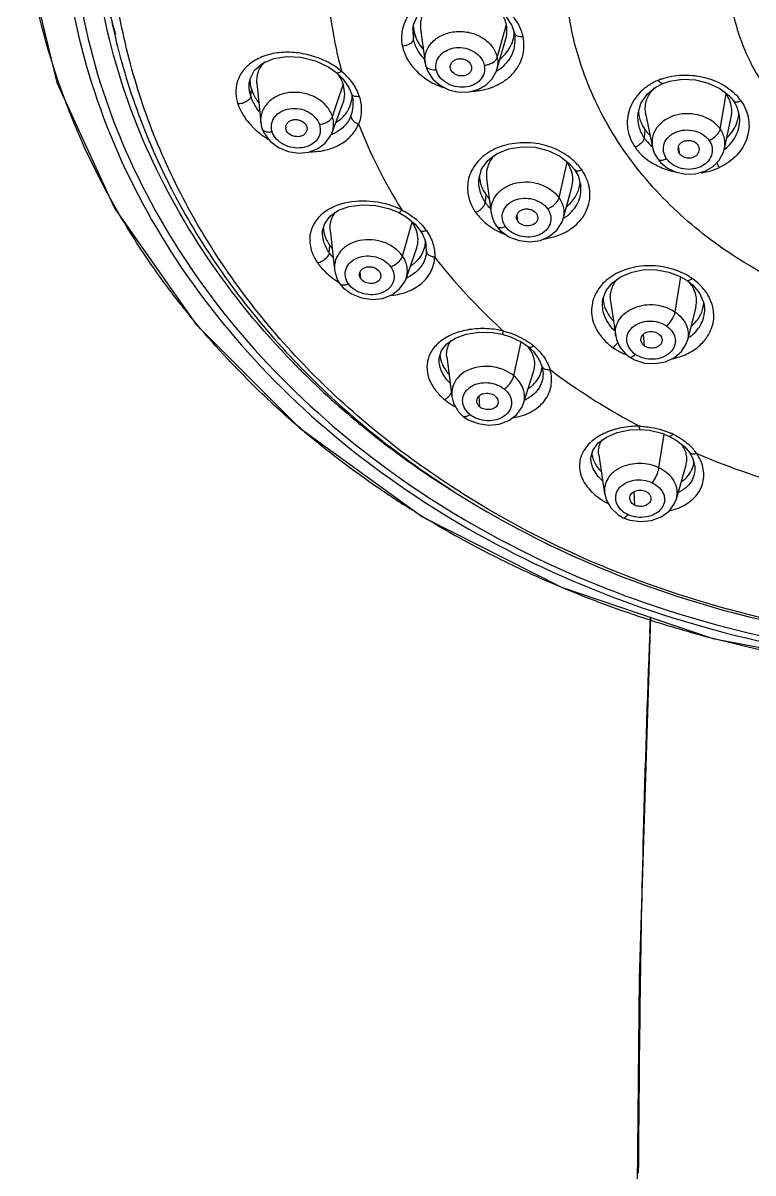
# Model space of a CAD drawing. Extents: x 0 to 1239, y 0 to 509.
# Drawn here: x 73 to 102.96, y 183.48 to 230.72 of the extents above; entities that cross this region are included whole.
import ezdxf

# ---------------------------------------------------------------- set-up
doc = ezdxf.new("R2010")
doc.units = 0
doc.header["$LTSCALE"] = 10
doc.header["$MEASUREMENT"] = 0
doc.layers.get('0').update_dxf_attribs({"linetype": 'CONTINUOUS'})

msp = doc.modelspace()

# ---------------------------------------------------------------- linework, layer by layer
at = {"color": 7, "linetype": 'Continuous'}
for p, q in [((92.801, 231.009), (93.064, 230.611)), ((93.064, 230.611), (93.172, 230.295)), ((88.994, 230.453), (88.994, 230.45)), ((89.32, 230.48), (89.502, 229.076)), ((92.443, 228.801), (92.816, 230.07)), ((93.172, 230.295), (93.172, 230.295)), ((93.194, 230.146), (93.194, 230.147)), ((85.878, 228.664), (86.116, 228.431)), ((89.502, 229.076), (89.517, 228.985)), ((89.517, 228.985), (89.518, 228.984)), ((90.539, 228.855), (90.536, 228.877)), ((91.405, 228.935), (91.4, 228.792)), ((82.284, 228.233), (82.284, 228.24)), ((82.6, 228.241), (82.754, 226.635)), ((99.257, 228.231), (99.257, 228.231)), ((86.483, 227.807), (86.483, 227.807)), ((85.684, 226.215), (86.131, 227.413)), ((86.543, 227.52), (86.543, 227.521)), ((102.164, 227.516), (102.164, 227.516)), ((102.164, 227.516), (102.299, 227.278)), ((102.299, 227.278), (102.405, 226.867)), ((98.23, 226.978), (98.229, 226.966)), ((98.563, 226.941), (98.837, 225.607)), ((101.795, 225.552), (102.065, 226.85)), ((102.409, 226.866), (102.409, 226.867)), ((82.753, 226.638), (82.754, 226.63)), ((82.805, 226.386), (82.805, 226.385)), ((82.805, 226.385), (82.891, 226.185)), ((83.793, 226.334), (83.781, 226.392)), ((85.685, 226.215), (85.686, 226.218)), ((98.836, 225.607), (98.836, 225.606)), ((99.958, 225.333), (99.901, 225.645)), ((101.747, 225.412), (101.79, 225.573)), ((95.021, 225.255), (95.42, 224.948)), ((95.42, 224.948), (95.638, 224.693)), ((99.036, 225.147), (99.162, 224.993)), ((99.036, 225.147), (99.036, 225.147)), ((95.638, 224.693), (95.638, 224.693)), ((95.638, 224.693), (95.784, 224.433)), ((95.784, 224.433), (95.893, 224.01)), ((91.701, 224.309), (91.7, 224.306)), ((92.027, 224.324), (92.219, 222.902)), ((95.163, 222.67), (95.526, 223.98)), ((95.895, 224.01), (95.894, 224.015)), ((92.221, 222.889), (92.219, 222.902)), ((93.307, 222.571), (93.255, 222.703)), ((85.296, 222.173), (85.297, 222.181)), ((85.608, 222.213), (85.78, 220.587)), ((89.289, 222.208), (89.289, 222.208)), ((89.289, 222.208), (89.391, 222.042)), ((92.429, 222.372), (92.586, 222.188)), ((92.429, 222.372), (92.429, 222.372)), ((88.72, 220.226), (89.158, 221.485)), ((89.551, 221.522), (89.551, 221.523)), ((85.784, 220.585), (85.786, 220.574)), ((99.51, 220.488), (99.977, 220.309)), ((99.977, 220.309), (100.255, 220.145)), ((100.255, 220.145), (100.255, 220.145)), ((85.995, 220.02), (86.146, 219.841)), ((85.995, 220.02), (85.995, 220.02)), ((96.777, 219.254), (96.777, 219.254)), ((97.108, 219.297), (97.324, 217.855)), ((100.612, 219.048), (100.269, 217.695)), ((100.973, 219.049), (100.972, 219.051)), ((93.743, 217.411), (93.743, 217.411)), ((93.743, 217.411), (93.945, 217.218)), ((90.084, 216.95), (90.084, 216.95)), ((90.393, 217.01), (90.594, 215.381)), ((93.541, 215.097), (93.962, 216.428)), ((94.294, 216.627), (94.338, 216.409)), ((94.294, 216.627), (94.295, 216.627)), ((94.338, 216.409), (94.339, 216.4)), ((90.602, 215.383), (90.603, 215.373)), ((91.056, 214.569), (91.268, 214.423)), ((99.534, 213.739), (99.534, 213.739)), ((99.534, 213.739), (99.806, 213.587)), ((96.313, 212.914), (96.382, 213.164)), ((100.354, 213.074), (100.48, 212.854)), ((100.354, 213.074), (100.354, 213.074)), ((96.313, 212.914), (96.313, 212.914)), ((96.629, 212.981), (96.866, 211.371)), ((99.818, 211.172), (100.211, 212.569)), ((100.48, 212.854), (100.573, 212.497)), ((99.818, 211.172), (99.818, 211.172)), ((98.747, 206.308), (98.288, 191.471))]:
    msp.add_line(p, q, dxfattribs=at)
at = {"color": 9, "linetype": 'Continuous'}
for p, q in [((92.463, 229.296), (92.838, 230.653)), ((88.994, 230.45), (89.018, 230.043)), ((89.048, 230.365), (89.018, 230.043)), ((90.539, 228.855), (90.537, 228.877)), ((85.905, 227.49), (86.14, 228.182)), ((82.349, 227.708), (82.374, 227.994)), ((101.618, 226.361), (101.856, 227.803)), ((85.697, 226.88), (85.905, 227.49)), ((98.521, 226.344), (98.494, 226)), ((94.999, 223.538), (95.328, 224.998)), ((91.995, 223.673), (91.97, 223.342)), ((88.572, 221.146), (88.969, 222.54)), ((93.307, 222.571), (93.275, 222.845)), ((85.569, 221.283), (85.592, 221.574)), ((89.556, 221.346), (89.551, 221.522)), ((86.864, 220.207), (86.84, 220.491)), ((99.765, 218.845), (99.995, 220.298)), ((98.509, 217.448), (98.465, 217.939)), ((93.144, 216.222), (93.45, 217.614)), ((91.75, 214.945), (91.719, 215.387)), ((99.102, 212.444), (99.309, 213.829)), ((98.116, 210.908), (98.088, 211.474)), ((98.745, 206.324), (98.719, 205.641))]:
    msp.add_line(p, q, dxfattribs=at)
at = {"color": 7, "linetype": 'Continuous'}
for points in [[(72.999, 234.309), (73.078, 233.7), (74.393, 228.269), (76.758, 223.105), (80.102, 218.336), (84.349, 214.082), (89.399, 210.437), (95.096, 207.539), (101.315, 205.442), (107.441, 204.273)], [(88.995, 230.449), (89.028, 230.642), (89.195, 231.028), (89.488, 231.356), (89.894, 231.61), (90.379, 231.772), (90.908, 231.825), (91.448, 231.767), (91.964, 231.606), (92.426, 231.349), (92.801, 231.009)], [(93.172, 230.295), (93.179, 230.26), (93.194, 230.146)], [(82.284, 228.233), (82.317, 228.417), (82.503, 228.773), (82.845, 229.068), (83.299, 229.262), (83.818, 229.341), (84.402, 229.308), (85, 229.158), (85.55, 228.899), (85.878, 228.664)], [(89.518, 228.984), (89.608, 228.721), (89.824, 228.404), (90.131, 228.145), (90.503, 227.964), (90.907, 227.873), (91.313, 227.883), (91.685, 227.988), (92.007, 228.173), (92.26, 228.43), (92.426, 228.743), (92.445, 228.803)], [(86.116, 228.431), (86.371, 228.067), (86.483, 227.807)], [(98.236, 226.977), (98.359, 227.413), (98.614, 227.789), (98.977, 228.087), (99.257, 228.231)], [(99.257, 228.231), (99.552, 228.33), (100.061, 228.405), (100.599, 228.379), (101.123, 228.251), (101.594, 228.033), (101.973, 227.741), (102.164, 227.516)], [(86.483, 227.807), (86.497, 227.762), (86.534, 227.59), (86.542, 227.52)], [(82.754, 226.63), (82.77, 226.521), (82.805, 226.386)], [(82.891, 226.185), (83.139, 225.859), (83.481, 225.605), (83.885, 225.44), (84.313, 225.375), (84.728, 225.418), (85.096, 225.559), (85.401, 225.783), (85.624, 226.079), (85.686, 226.218)], [(91.701, 224.309), (91.817, 224.713), (92.08, 225.07), (92.464, 225.358), (92.94, 225.549), (93.471, 225.633), (94.016, 225.61), (94.543, 225.482), (95.021, 225.255)], [(98.836, 225.606), (98.909, 225.374), (99.036, 225.147)], [(99.162, 224.993), (99.453, 224.756), (99.806, 224.588), (100.199, 224.508), (100.602, 224.52), (100.987, 224.624), (101.32, 224.818), (101.578, 225.087), (101.747, 225.412)], [(85.297, 222.181), (85.38, 222.477), (85.609, 222.788), (85.951, 223.025), (86.392, 223.18), (86.918, 223.248), (87.485, 223.218), (88.048, 223.085), (88.423, 222.929)], [(88.423, 222.929), (88.722, 222.754), (89.09, 222.448), (89.289, 222.208)], [(92.225, 222.89), (92.243, 222.788), (92.351, 222.498), (92.429, 222.372)], [(92.586, 222.188), (92.936, 221.934), (93.357, 221.778), (93.804, 221.729), (94.235, 221.789), (94.61, 221.955), (94.905, 222.203), (95.109, 222.517), (95.164, 222.673)], [(89.391, 222.042), (89.512, 221.739), (89.551, 221.522)], [(85.786, 220.574), (85.805, 220.451), (85.913, 220.154), (85.995, 220.02)], [(86.146, 219.841), (86.486, 219.588), (86.894, 219.427), (87.33, 219.365), (87.755, 219.407), (88.133, 219.552), (88.436, 219.779), (88.654, 220.073), (88.721, 220.227)], [(96.777, 219.254), (96.796, 219.38), (96.933, 219.732), (97.187, 220.049), (97.551, 220.307), (97.996, 220.489), (98.49, 220.585), (99.005, 220.583), (99.51, 220.488)], [(100.255, 220.145), (100.493, 219.951), (100.768, 219.616), (100.934, 219.25), (100.972, 219.051)], [(90.084, 216.95), (90.179, 217.268), (90.396, 217.542), (90.741, 217.771), (91.193, 217.936), (91.715, 218.019), (92.275, 218.006), (92.668, 217.936)], [(92.668, 217.936), (93.014, 217.827), (93.47, 217.605), (93.743, 217.411)], [(97.333, 217.856), (97.364, 217.711), (97.501, 217.399), (97.723, 217.129), (97.876, 217.006)], [(97.876, 217.006), (98.1, 216.878), (98.514, 216.75), (98.95, 216.726), (99.368, 216.802), (99.737, 216.972), (100.027, 217.225), (100.218, 217.538), (100.27, 217.695)], [(93.945, 217.218), (94.184, 216.886), (94.295, 216.627)], [(90.603, 215.373), (90.671, 215.099), (90.875, 214.75), (91.056, 214.569)], [(91.268, 214.423), (91.674, 214.261), (92.113, 214.202), (92.544, 214.245), (92.933, 214.386), (93.248, 214.619), (93.467, 214.918), (93.541, 215.097)], [(96.382, 213.164), (96.596, 213.452), (96.942, 213.705), (97.387, 213.895), (97.909, 214.004), (98.327, 214.022)], [(98.327, 214.022), (98.707, 213.988), (99.218, 213.866), (99.534, 213.739)], [(99.806, 213.587), (100.157, 213.305), (100.354, 213.074)], [(96.874, 211.38), (96.938, 211.134), (97.126, 210.801), (97.416, 210.525), (97.636, 210.397)], [(97.636, 210.397), (97.905, 210.297), (98.354, 210.235), (98.794, 210.284), (99.191, 210.43), (99.518, 210.665), (99.744, 210.978), (99.818, 211.172)], [(98.288, 191.471), (98.092, 171.734), (97.659, 151.201)]]:
    msp.add_lwpolyline(points, dxfattribs=at)
for centre, radius, start, end in [((102.181, 237.493), 26.402, 190.9336, 195.9084), ((90.364, 230.644), 1.346, 179.7537, 188.2077), ((91.673, 230.404), 1.191, 2.4424, 12.0396), ((90.341, 230.641), 1.323, 188.2288, 192.0418), ((91.678, 230.405), 1.186, 343.6102, 2.4245), ((91.765, 230.391), 1.4, 336.9658, 350.4547), ((91.753, 230.393), 1.412, 350.471, 357.5747), ((84.501, 227.586), 1.75, 33.4831, 37.9253), ((83.589, 228.416), 1.285, 181.5215, 187.7218), ((85.16, 227.781), 1.351, 349.1422, 357.9572), ((99.947, 227.023), 1.458, 134.8106, 136.0607), ((100.673, 226.975), 1.444, 34.9753, 40.0772), ((100.753, 227.032), 1.346, 34.3478, 34.9407), ((99.637, 227.169), 1.383, 183.1398, 188.1453), ((99.647, 227.171), 1.393, 188.1632, 197.5555), ((100.943, 227.104), 1.439, 342.0053, 350.7785), ((100.98, 227.098), 1.402, 350.8038, 356.3652), ((84.059, 226.418), 0.279, 170.3718, 185.384), ((94.142, 224.168), 1.448, 34.9512, 37.6625), ((94.203, 224.21), 1.374, 26.3231, 34.9891), ((93.067, 224.506), 1.343, 182.8253, 188.1027), ((94.274, 224.244), 1.295, 17.2278, 26.3742), ((94.582, 224.259), 1.284, 349.0835, 356.3118), ((87.648, 221.617), 1.611, 34.9453, 36.5035), ((86.492, 222.368), 1.173, 183.0997, 189.0005), ((87.937, 221.777), 1.279, 18.5144, 18.9616), ((87.169, 222.677), 1.925, 214.9795, 219.118), ((88.321, 221.792), 1.2, 347.3274, 357.7295), ((88.368, 221.783), 1.152, 342.3645, 347.2741), ((99.231, 219.159), 1.446, 31.641, 38.573), ((98.043, 219.473), 1.24, 183.0978, 184.2444), ((98.065, 219.475), 1.263, 184.2606, 189.4618), ((99.695, 219.301), 1.248, 350.0607, 357.9418), ((99.688, 219.302), 1.255, 349.2909, 350.0628), ((92.499, 216.47), 1.558, 37.0882, 37.7076), ((92.511, 216.479), 1.543, 36.5051, 37.0882), ((91.22, 217.166), 1.112, 184.2399, 190.5551), ((107.972, 239.968), 33.298, 224.1676, 225.3286), ((93.221, 216.684), 1.087, 342.1003, 345.7509), ((93.21, 216.686), 1.098, 345.7794, 356.7846), ((108.849, 240.889), 34.57, 225.3681, 231.0587), ((110.1, 242.457), 36.576, 231.0788, 236.3578), ((97.379, 213.156), 1.04, 184.8504, 192.6908), ((99.501, 212.794), 1.043, 343.9028, 354.3808), ((99.496, 212.796), 1.047, 339.1458, 341.7615), ((99.499, 212.795), 1.044, 341.7615, 343.8902), ((110.599, 243.196), 37.467, 236.3477, 237.2846), ((110.702, 243.355), 37.656, 237.284, 237.4908), ((110.751, 243.432), 37.748, 237.4908, 237.7228)]:
    msp.add_arc(centre, radius, start, end, dxfattribs=at)
at = {"color": 9, "linetype": 'Continuous'}
for centre, radius, start, end in [((104.889, 233.675), 19.457, 183.3868, 194.7076), ((91.051, 230.696), 2.163, 223.2976, 223.6196), ((84.3, 226.637), 2.745, 49.8517, 52.2764), ((91.47, 230.382), 1.9, 300.3234, 301.4505), ((91.481, 230.365), 1.88, 301.4519, 301.8104), ((100.066, 225.999), 2.567, 109.73, 112.6088), ((100.798, 226.336), 2.047, 35.04, 40.8147), ((106.451, 234.222), 21.114, 201.2468, 211.9837), ((85.002, 227.741), 1.739, 292.4033, 294.2143), ((100.686, 226.949), 1.801, 307.3917, 308.5825), ((100.784, 225.772), 1.026, 348.8127, 356.4852), ((93.883, 223.167), 2.554, 49.2567, 52.0007), ((94.191, 223.462), 2.127, 34.9904, 40.4652), ((100.447, 227.327), 2.787, 277.8724, 294.0843), ((103.665, 238.464), 30.939, 208.4068, 208.6711), ((87.165, 220.289), 3.075, 63.411, 64.7194), ((93.217, 223.036), 1.007, 185.8895, 187.696), ((94.204, 224.252), 1.838, 301.3709, 302.1484), ((94.218, 224.23), 1.813, 302.1401, 306.4217), ((87.653, 220.846), 2.331, 35.1313, 39.7498), ((93.836, 224.765), 2.928, 239.335, 242.632), ((93.888, 224.868), 3.043, 242.646, 248.1481), ((87.576, 222.751), 3.131, 229.4336, 230.9667), ((87.708, 222.916), 3.342, 230.9978, 238.3328), ((88.078, 221.791), 1.675, 292.4902, 293.505), ((88.102, 221.738), 1.617, 293.4869, 299.9018), ((98.801, 217.77), 2.965, 65.0916, 67.6921), ((98.874, 217.921), 2.797, 58.3305, 65.1597), ((98.97, 218.078), 2.613, 55.2898, 58.3153), ((105.985, 240.007), 33.729, 218.2247, 219.2123), ((91.924, 214.853), 3.307, 76.1881, 76.6327), ((92.195, 215.323), 2.765, 50.6003, 53.5213), ((98.911, 219.91), 3.045, 247.8785, 248.1691), ((89.788, 216.061), 0.968, 319.993, 324.9861), ((89.816, 216.04), 0.933, 325.0124, 326.9122), ((108.363, 242.257), 37.005, 227.3012, 229.0915), ((92.963, 216.644), 1.544, 294.219, 297.851), ((109.568, 243.705), 38.889, 229.1464, 235.6968), ((98.206, 210.634), 3.52, 87.8351, 88.4629), ((98.294, 210.919), 3.221, 64.6692, 66.3528), ((98.844, 211.748), 2.215, 35.3982, 41.1474), ((112.939, 241.957), 31.428, 246.9808, 255.2238), ((110.462, 245.001), 40.464, 235.6862, 238.2289), ((98.148, 213.298), 2.577, 231.2927, 236.196), ((111.397, 246.565), 42.285, 238.2675, 243.9353), ((112.059, 247.912), 43.787, 243.9312, 246.8967), ((112.623, 249.277), 45.263, 246.9183, 251.7924), ((112.993, 250.403), 46.448, 251.7929, 255.1448), ((869.973, 176.619), 771.799, 177.845028, 178.456591), ((113.369, 251.93), 48.021, 255.1781, 262.9147)]:
    msp.add_arc(centre, radius, start, end, dxfattribs=at)
for points, start_tangent, end_tangent in [([(113.487, 268.538), (106.287, 267.983), (99.335, 266.337), (92.872, 263.657), (89.894, 261.957), (87.119, 260.035), (82.277, 255.597), (78.511, 250.495), (75.952, 244.906), (74.688, 239.022), (74.763, 233.047), (76.174, 227.186), (78.872, 221.641), (82.765, 216.605), (87.717, 212.251), (93.559, 208.728), (100.088, 206.159), (107.079, 204.632)], (-1, 0), (0.990632, -0.136562)), ([(113.487, 268.129), (106.359, 267.58), (99.476, 265.951), (93.076, 263.298), (90.128, 261.615), (87.381, 259.713), (82.585, 255.32), (78.855, 250.27), (76.319, 244.737), (75.066, 238.912), (75.137, 232.996), (76.53, 227.193), (79.198, 221.703), (83.048, 216.715), (87.948, 212.401), (93.729, 208.91), (100.191, 206.363), (107.111, 204.847)], (-1, 0), (0.990541, -0.137215)), ([(113.487, 217.897), (109.931, 218.187), (106.512, 219.044), (103.36, 220.436), (101.924, 221.316), (100.598, 222.309), (98.331, 224.592), (96.647, 227.196), (95.609, 230.022), (95.259, 232.96), (95.609, 235.899), (96.647, 238.725), (98.331, 241.329), (100.598, 243.611), (101.924, 244.604), (103.36, 245.485), (106.512, 246.877), (109.931, 247.734), (113.487, 248.023)], (-1, 0), (1, 0)), ([(90.539, 211.708), (87.43, 213.99), (84.651, 216.547), (82.237, 219.345), (80.219, 222.35), (78.622, 225.523), (77.467, 228.824), (76.768, 232.212), (76.534, 235.643)], (-0.83663, 0.547769), (0, 1)), ([(76.452, 223.746), (74.251, 228.91), (73.097, 234.302)], (-0.475728, 0.879592), (-0.112484, 0.993653)), ([(93.526, 230.148), (93.392, 230.544), (93.169, 230.917), (92.863, 231.251), (92.489, 231.535), (91.591, 231.909), (90.614, 231.99), (90.142, 231.913), (89.705, 231.762), (89.318, 231.543), (88.996, 231.263), (88.753, 230.932), (88.597, 230.563), (88.534, 230.169), (88.569, 229.766)], (-0.214794, 0.976659), (0.204982, -0.978766)), ([(89.018, 230.043), (88.875, 229.859), (88.802, 229.822), (88.723, 229.793), (88.568, 229.766)], (-0.090074, -0.995935), (-0.998052, -0.062381)), ([(89.018, 230.043), (89.084, 229.823), (89.477, 229.213)], (0.20868, -0.977984), (0.685786, -0.727803)), ([(89.501, 229.08), (89.499, 229.315), (89.553, 229.543), (89.659, 229.757), (89.814, 229.948), (90.244, 230.235), (90.782, 230.366), (91.351, 230.318), (91.868, 230.1), (92.257, 229.741), (92.463, 229.296)], (-0.128146, 0.991755), (0.208589, -0.978003)), ([(91.403, 227.902), (92.342, 228.113), (92.745, 228.331), (93.081, 228.614), (93.334, 228.953), (93.497, 229.332), (93.561, 229.736), (93.526, 230.148)], (0.9989, 0.046882), (-0.195652, 0.980673)), ([(92.471, 228.767), (92.804, 229.036), (93.042, 229.368), (93.174, 229.745), (93.194, 230.146)], (0.849795, 0.527113), (-0.092886, 0.995677)), ([(93.202, 230.235), (93.191, 230.249), (93.172, 230.295)], (-0.654604, 0.755972), (-0.209602, 0.977787)), ([(93.526, 230.148), (93.337, 230.161), (93.202, 230.235)], (-0.995823, -0.091304), (-0.654604, 0.755972)), ([(88.569, 229.766), (88.78, 229.222), (89.16, 228.732), (89.676, 228.334), (90.292, 228.055)], (0.208227, -0.978081), (0.950743, -0.309979)), ([(89.961, 228.802), (89.972, 229.12), (90.132, 229.402), (90.414, 229.607), (90.775, 229.704), (91.164, 229.678), (91.52, 229.532), (91.79, 229.288), (91.931, 228.984)], (-0.20868, 0.977984), (0.208654, -0.97799)), ([(85.979, 228.808), (85.356, 229.182), (84.656, 229.42), (83.938, 229.513), (83.256, 229.458), (82.659, 229.257), (82.185, 228.928), (81.865, 228.489), (81.737, 227.959)], (-0.790854, 0.612004), (-0.041105, -0.999155)), ([(91.931, 228.984), (92.107, 229.018), (92.278, 229.092), (92.403, 229.192), (92.463, 229.296)], (0.995764, 0.091944), (0.266605, 0.963806)), ([(92.463, 229.296), (92.484, 229.047), (92.444, 228.803)], (0.20873, -0.977973), (-0.27981, -0.960055)), ([(86.07, 228.735), (86.01, 228.693), (85.955, 228.664), (85.878, 228.664)], (-0.783634, -0.621222), (-0.764549, 0.644566)), ([(86.07, 228.735), (86.519, 228.247), (86.799, 227.694)], (0.762556, -0.646922), (0.31163, -0.950204)), ([(89.518, 228.984), (89.523, 228.965), (89.557, 228.908)], (0.21157, -0.977363), (0.661075, -0.75032)), ([(89.557, 228.908), (89.725, 228.817), (89.961, 228.802)], (0.661075, -0.75032), (0.995764, 0.091945)), ([(91.931, 228.984), (91.923, 228.665), (91.765, 228.382), (91.484, 228.177), (91.121, 228.082), (90.733, 228.11), (90.377, 228.256), (90.104, 228.498), (89.961, 228.802)], (0.208654, -0.97799), (-0.208679, 0.977984)), ([(82.349, 227.708), (82.312, 227.843), (82.284, 228.233)], (-0.307928, 0.95141), (0.087121, 0.996198)), ([(99.079, 228.368), (98.674, 228.151), (98.333, 227.871), (97.893, 227.17), (97.806, 226.778), (97.815, 226.377), (97.921, 225.982), (98.123, 225.61)], (-0.919789, -0.392413), (0.573328, -0.819326)), ([(99.257, 228.231), (99.178, 228.255), (99.13, 228.302), (99.079, 228.368)], (-0.923528, -0.383532), (-0.553192, 0.833054)), ([(99.2, 228.415), (100.043, 228.578), (100.482, 228.566), (100.916, 228.496), (101.716, 228.185), (102.347, 227.674)], (0.941231, 0.337762), (0.653391, -0.757021)), ([(81.738, 227.957), (81.737, 227.819), (81.818, 227.393)], (-0.050587, -0.99872), (0.313809, -0.949486)), ([(82.349, 227.708), (82.302, 227.601), (82.246, 227.544), (82.17, 227.49), (81.987, 227.415), (81.818, 227.393)], (-0.087904, -0.996129), (-0.999901, 0.014048)), ([(82.698, 227.081), (82.586, 227.233), (82.349, 227.708)], (-0.624737, 0.780836), (-0.308976, 0.95107)), ([(85.697, 226.88), (85.459, 227.298), (85.057, 227.628), (84.547, 227.824), (83.998, 227.863), (83.484, 227.736), (83.077, 227.461), (82.82, 227.08), (82.761, 226.863), (82.753, 226.638)], (-0.308447, 0.951242), (0.086398, -0.996261)), ([(86.799, 227.694), (86.687, 227.691), (86.591, 227.71), (86.521, 227.75), (86.483, 227.807)], (-0.99258, -0.121594), (-0.309364, 0.950944)), ([(86.799, 227.694), (86.883, 227.12), (86.772, 226.57)], (0.305672, -0.952137), (-0.361573, -0.932344)), ([(81.818, 227.393), (81.87, 227.25), (82.103, 226.829)], (0.302478, -0.953156), (0.573063, -0.819511)), ([(83.223, 226.247), (83.2, 226.566), (83.33, 226.857), (83.588, 227.078), (83.938, 227.196), (84.328, 227.192), (84.699, 227.067), (84.994, 226.839), (85.168, 226.542)], (-0.308442, 0.951243), (0.30847, -0.951234)), ([(86.454, 226.891), (86.535, 227.197), (86.543, 227.52)], (0.370899, 0.928673), (-0.092975, 0.995668)), ([(102.474, 227.512), (102.673, 227.147), (102.778, 226.76), (102.791, 226.367), (102.711, 225.982), (102.296, 225.289), (101.585, 224.783)], (0.572181, -0.820127), (-0.909081, -0.416619)), ([(102.474, 227.512), (102.373, 227.477), (102.304, 227.466), (102.244, 227.469), (102.197, 227.486), (102.164, 227.516)], (-0.914083, -0.405527), (-0.571301, 0.820741)), ([(82.104, 226.827), (82.226, 226.665), (82.675, 226.218)], (0.569832, -0.821761), (0.776232, -0.630448)), ([(85.168, 226.542), (85.339, 226.586), (85.506, 226.667), (85.632, 226.773), (85.697, 226.88)], (0.988702, 0.149896), (0.321943, 0.946759)), ([(85.686, 226.218), (85.748, 226.545), (85.697, 226.88)], (0.350011, 0.936746), (-0.30849, 0.951228)), ([(86.454, 226.891), (86.234, 226.533), (85.902, 226.254)], (-0.369877, -0.929081), (-0.851677, -0.524067)), ([(86.454, 226.891), (86.546, 226.707), (86.651, 226.626), (86.771, 226.57)], (0.034077, -0.999419), (0.945114, -0.32674)), ([(98.229, 226.966), (98.272, 226.47), (98.494, 226)], (-0.09301, -0.995665), (0.572807, -0.81969)), ([(101.618, 226.361), (101.281, 226.689), (100.828, 226.905), (100.317, 226.989), (99.806, 226.933), (99.355, 226.734), (99.02, 226.42), (98.839, 226.029), (98.836, 225.607)], (-0.57275, 0.81973), (0.201938, -0.979398)), ([(101.809, 225.541), (102.089, 225.821), (102.286, 226.146), (102.395, 226.499), (102.409, 226.866)], (0.781695, 0.62366), (-0.093061, 0.99566)), ([(82.805, 226.385), (82.855, 226.312), (82.951, 226.261), (83.082, 226.239), (83.223, 226.247)], (0.311708, -0.950178), (0.988708, 0.149857)), ([(85.168, 226.542), (85.193, 226.223), (85.067, 225.931), (84.809, 225.71), (84.458, 225.594), (84.068, 225.599), (83.697, 225.725), (83.4, 225.952), (83.223, 226.247)], (0.30847, -0.951234), (-0.308442, 0.951243)), ([(84.799, 225.43), (85.446, 225.506), (86.018, 225.734), (86.474, 226.096), (86.771, 226.57)], (0.999991, -0.004175), (0.368171, 0.929758)), ([(99.417, 225.138), (99.291, 225.442), (99.317, 225.756), (99.491, 226.034), (99.786, 226.231), (100.156, 226.32), (100.546, 226.287), (100.899, 226.139), (101.159, 225.894)], (-0.572747, 0.819732), (0.572727, -0.819746)), ([(101.159, 225.894), (101.465, 226.104), (101.572, 226.241), (101.618, 226.361)], (0.917482, 0.397778), (0.162985, 0.986629)), ([(101.808, 225.709), (101.771, 226.045), (101.618, 226.361)], (0.060864, 0.998146), (-0.572698, 0.819767)), ([(82.675, 226.218), (82.771, 226.143), (83.074, 225.938)], (0.776232, -0.630448), (0.856221, -0.51661)), ([(85.902, 226.254), (85.857, 226.227), (85.715, 226.155)], (-0.851677, -0.524067), (-0.911993, -0.410205)), ([(95.456, 225.18), (94.705, 225.598), (93.838, 225.79), (92.964, 225.737), (92.557, 225.621), (92.189, 225.447), (91.608, 224.955), (91.412, 224.652), (91.29, 224.323), (91.278, 223.623), (91.574, 222.942)], (-0.787932, 0.615763), (0.571396, -0.820675)), ([(98.494, 226), (98.46, 225.898), (98.378, 225.787), (98.123, 225.61)], (-0.077379, -0.997002), (-0.918517, -0.395382)), ([(98.494, 226), (98.566, 225.905), (98.824, 225.645)], (0.5727, -0.819765), (0.76931, -0.638876)), ([(101.159, 225.894), (101.283, 225.59), (101.253, 225.276), (101.08, 224.998), (100.786, 224.799), (100.417, 224.709), (100.027, 224.742), (99.675, 224.892), (99.417, 225.138)], (0.572728, -0.819746), (-0.572747, 0.819732)), ([(98.123, 225.61), (98.279, 225.415), (98.894, 224.928)], (0.571745, -0.820432), (0.870723, -0.491774)), ([(95.809, 224.843), (95.749, 224.91), (95.55, 225.102)], (-0.648197, 0.761472), (-0.757545, 0.652783)), ([(98.894, 224.928), (99.094, 224.825), (99.748, 224.608)], (0.870723, -0.491774), (0.978094, -0.208165)), ([(99.036, 225.147), (99.094, 225.101), (99.16, 225.085), (99.24, 225.087), (99.417, 225.138)], (0.572124, -0.820167), (0.917476, 0.397791)), ([(101.585, 224.783), (101.555, 224.826), (101.473, 224.979)], (-0.591996, 0.805941), (-0.402583, 0.915384)), ([(95.638, 224.693), (95.684, 224.656), (95.735, 224.644), (95.797, 224.645), (95.934, 224.682)], (0.571845, -0.820361), (0.923406, 0.383824)), ([(96.178, 224.2), (96.13, 224.324), (95.933, 224.682)], (-0.320831, 0.947136), (-0.565181, 0.824967)), ([(91.7, 224.306), (91.745, 223.815), (91.97, 223.342)], (-0.09273, -0.995691), (0.572727, -0.819746)), ([(92.216, 222.933), (92.258, 223.335), (92.463, 223.697), (92.807, 223.979), (93.253, 224.148), (93.751, 224.186), (94.244, 224.087), (94.999, 223.538)], (-0.102608, 0.994722), (0.572621, -0.819821)), ([(94.374, 221.844), (95.266, 222.129), (95.631, 222.375), (95.924, 222.678), (96.132, 223.026), (96.246, 223.406), (96.261, 223.803), (96.178, 224.2)], (0.990504, 0.137484), (-0.320831, 0.947136)), ([(95.294, 222.772), (95.572, 223.028), (95.772, 223.328), (95.88, 223.659), (95.893, 224.01)], (0.804565, 0.593865), (-0.090897, 0.99586)), ([(79.488, 219.138), (78.669, 220.222), (76.52, 223.62)], (-0.618738, 0.785598), (-0.479781, 0.877388)), ([(92.798, 222.359), (92.676, 222.661), (92.705, 222.97), (92.877, 223.242), (93.169, 223.434), (93.536, 223.518), (93.924, 223.481), (94.274, 223.327), (94.531, 223.081)], (-0.572728, 0.819746), (0.572708, -0.819759)), ([(94.531, 223.081), (94.836, 223.284), (94.946, 223.418), (94.999, 223.538)], (0.923163, 0.384408), (0.220556, 0.975374)), ([(94.999, 223.538), (95.18, 223.114), (95.164, 222.673)], (0.572812, -0.819687), (-0.264086, -0.964499)), ([(86.05, 223.277), (85.422, 222.982), (84.987, 222.544), (84.852, 222.283), (84.777, 222), (84.77, 221.699), (84.831, 221.387)], (-0.957809, -0.287405), (0.293209, -0.956048)), ([(88.478, 223.069), (87.242, 223.391), (86.05, 223.277)], (-0.904205, 0.427098), (-0.957809, -0.287405)), ([(88.423, 222.929), (88.443, 222.931), (88.471, 222.952), (88.541, 223.038)], (0.894109, -0.44785), (0.572064, 0.820209)), ([(88.542, 223.038), (88.801, 222.892), (89.445, 222.337)], (0.893118, -0.449822), (0.639161, -0.769073)), ([(91.574, 222.942), (91.844, 223.119), (91.936, 223.24), (91.97, 223.342)], (0.93401, 0.357246), (0.077379, 0.997002)), ([(91.97, 223.342), (92.018, 223.277), (92.182, 223.091)], (0.572727, -0.819746), (0.70805, -0.706162)), ([(94.531, 223.081), (94.656, 222.779), (94.631, 222.469), (94.458, 222.198), (94.165, 222.007), (93.797, 221.925), (93.408, 221.963), (93.057, 222.114), (92.798, 222.359)], (0.572708, -0.819759), (-0.572727, 0.819746)), ([(91.574, 222.942), (91.729, 222.746), (92.343, 222.247)], (0.571596, -0.820535), (0.860089, -0.510143)), ([(85.569, 221.283), (85.345, 221.736), (85.297, 222.173)], (-0.572025, 0.820236), (0.09081, 0.995868)), ([(89.559, 222.187), (89.471, 222.163), (89.411, 222.158), (89.359, 222.164), (89.289, 222.208)], (-0.938844, -0.344342), (-0.571837, 0.820367)), ([(89.559, 222.187), (89.823, 221.651), (89.897, 221.098)], (0.570851, -0.821054), (-0.035937, -0.999354)), ([(92.429, 222.372), (92.486, 222.327), (92.55, 222.311), (92.627, 222.312), (92.798, 222.359)], (0.572847, -0.819663), (0.923162, 0.38441)), ([(88.572, 221.146), (88.248, 221.473), (87.815, 221.703), (87.321, 221.808), (86.822, 221.779), (86.375, 221.618), (86.034, 221.341), (85.831, 220.984), (85.784, 220.585)], (-0.572723, 0.819749), (0.091511, -0.995804)), ([(84.832, 221.385), (84.878, 221.253), (85.093, 220.859)], (0.285025, -0.95852), (0.576691, -0.816962)), ([(85.569, 221.283), (85.527, 221.167), (85.409, 221.028), (85.245, 220.915), (85.093, 220.859)], (-0.07747, -0.996995), (-0.977767, -0.209697)), ([(85.713, 221.1), (85.674, 221.145), (85.569, 221.283)], (-0.660492, 0.750833), (-0.573457, 0.819236)), ([(86.353, 220.003), (86.229, 220.306), (86.259, 220.614), (86.432, 220.882), (86.725, 221.07), (87.095, 221.149), (87.485, 221.106), (87.837, 220.948), (88.097, 220.699)], (-0.572727, 0.819746), (0.572749, -0.819731)), ([(88.097, 220.699), (88.4, 220.894), (88.513, 221.026), (88.572, 221.146)], (0.928721, 0.370779), (0.273987, 0.961733)), ([(88.121, 219.534), (88.807, 219.696), (89.365, 220.033), (89.744, 220.515), (89.897, 221.097)], (0.995659, 0.09308), (0.043377, 0.999059)), ([(88.721, 220.227), (88.77, 220.457), (88.76, 220.692), (88.572, 221.146)], (0.327565, 0.944828), (-0.572772, 0.819715)), ([(89.556, 221.346), (89.502, 221.042), (89.369, 220.765), (89.168, 220.527), (88.908, 220.337)], (-0.04161, -0.999134), (-0.866372, -0.499399)), ([(89.897, 221.097), (89.771, 221.126), (89.659, 221.184), (89.584, 221.263), (89.556, 221.346)], (-0.993191, 0.116499), (-0.07711, 0.997023)), ([(89.897, 221.098), (90.544, 220.304), (92.713, 218.064)], (0.614499, -0.788918), (0.73942, -0.673245)), ([(85.093, 220.859), (85.188, 220.732), (85.539, 220.374)], (0.568314, -0.822811), (0.761816, -0.647794)), ([(88.097, 220.699), (88.223, 220.396), (88.229, 220.239), (88.197, 220.087), (88.128, 219.945), (88.024, 219.819), (87.729, 219.633), (87.359, 219.556), (86.968, 219.599), (86.614, 219.755), (86.353, 220.003)], (0.572749, -0.819731), (-0.572727, 0.819746)), ([(99.926, 220.513), (99.053, 220.731), (98.155, 220.698), (97.348, 220.421), (97.011, 220.203), (96.734, 219.939), (96.526, 219.639), (96.392, 219.312), (96.335, 218.968), (96.36, 218.619), (96.467, 218.274), (96.65, 217.946), (97.222, 217.379)], (-0.925129, 0.379654), (0.820867, -0.571119)), ([(99.65, 216.925), (100.242, 217.124), (100.737, 217.44), (101.099, 217.851), (101.308, 218.33), (101.346, 218.842), (101.208, 219.352), (100.904, 219.825), (100.458, 220.226)], (0.976682, 0.214693), (-0.817101, 0.576495)), ([(100.255, 220.145), (100.342, 220.147), (100.4, 220.179), (100.458, 220.226)], (0.821726, -0.569882), (0.742544, 0.669797)), ([(85.995, 220.02), (86.05, 219.976), (86.112, 219.96), (86.187, 219.96), (86.353, 220.003)], (0.572599, -0.819835), (0.928736, 0.370741)), ([(96.777, 219.254), (96.788, 218.943), (96.879, 218.636), (97.045, 218.342), (97.278, 218.073)], (-0.094223, -0.995551), (0.724914, -0.68884)), ([(97.323, 217.861), (97.337, 218.213), (97.478, 218.543), (97.736, 218.822), (98.091, 219.024), (98.508, 219.134), (98.952, 219.139), (99.384, 219.039), (99.765, 218.845)], (-0.148183, 0.98896), (0.821688, -0.569938)), ([(99.418, 218.268), (99.533, 218.391), (99.644, 218.549), (99.726, 218.711), (99.765, 218.845)], (0.742174, 0.670207), (0.156763, 0.987636)), ([(99.765, 218.845), (100.031, 218.604), (100.212, 218.319), (100.295, 218.009), (100.27, 217.696)], (0.821846, -0.569709), (-0.245449, -0.96941)), ([(100.492, 217.926), (100.874, 218.444), (100.973, 219.049)], (0.755732, 0.654881), (-0.09271, 0.995693)), ([(83.268, 215.06), (82.358, 215.929), (79.852, 218.684)], (-0.7349, 0.678175), (-0.632187, 0.774815)), ([(98.131, 217.107), (97.889, 217.356), (97.784, 217.654), (97.787, 217.808), (97.827, 217.957), (98.013, 218.219), (98.315, 218.4), (98.688, 218.474), (99.075, 218.427), (99.418, 218.268)], (-0.821772, 0.569817), (0.82176, -0.569834)), ([(99.418, 218.268), (99.662, 218.021), (99.77, 217.723), (99.768, 217.57), (99.727, 217.421), (99.54, 217.16), (99.236, 216.979), (98.862, 216.906), (98.474, 216.95), (98.131, 217.107)], (0.82176, -0.569834), (-0.821772, 0.569817)), ([(92.688, 218.07), (91.946, 218.164), (91.227, 218.105), (90.589, 217.911), (90.081, 217.599), (89.741, 217.192), (89.586, 216.721), (89.627, 216.213), (89.878, 215.701)], (-0.972907, 0.231198), (0.576355, -0.817199)), ([(92.713, 218.064), (92.698, 218.012), (92.684, 217.971), (92.679, 217.955), (92.674, 217.944), (92.67, 217.938), (92.668, 217.936)], (-0.27866, -0.96039), (-0.970922, 0.239397)), ([(92.713, 218.064), (93.019, 217.973), (93.839, 217.546)], (0.970496, -0.241115), (0.803993, -0.594639)), ([(100.308, 217.788), (100.356, 217.82), (100.492, 217.926)], (0.838766, 0.544493), (0.755732, 0.654881)), ([(93.743, 217.411), (93.779, 217.396), (93.827, 217.399), (93.886, 217.42), (93.95, 217.459)], (0.771535, -0.636186), (0.8226, 0.56862)), ([(93.95, 217.459), (94.108, 217.315), (94.478, 216.835)], (0.76972, -0.638381), (0.48747, -0.87314)), ([(97.222, 217.379), (97.349, 217.297), (97.764, 217.088)], (0.820974, -0.570965), (0.926387, -0.376573)), ([(97.223, 217.379), (97.269, 217.422), (97.411, 217.605)], (0.75918, 0.650881), (0.525524, 0.850779)), ([(90.513, 215.931), (90.307, 216.182), (90.166, 216.44), (90.092, 216.699), (90.084, 216.95)], (-0.696954, 0.717116), (0.093094, 0.995657)), ([(94.478, 216.835), (94.524, 216.748), (94.631, 216.48)], (0.48747, -0.87314), (0.296354, -0.955078)), ([(97.876, 217.006), (97.923, 216.993), (97.986, 217.008), (98.058, 217.048), (98.131, 217.107)], (0.821532, -0.570163), (0.742169, 0.670213)), ([(93.144, 216.222), (92.338, 216.584), (91.88, 216.61), (91.442, 216.526), (91.063, 216.341), (90.784, 216.07), (90.628, 215.74), (90.602, 215.383)], (-0.77085, 0.637017), (0.112596, -0.993641)), ([(93.12, 214.502), (93.86, 214.749), (94.158, 214.951), (94.397, 215.199), (94.57, 215.485), (94.67, 215.801), (94.692, 216.136), (94.631, 216.479)], (0.986316, 0.164865), (-0.290623, 0.956838)), ([(94.339, 216.4), (94.316, 216.06), (94.191, 215.75), (93.977, 215.486), (93.684, 215.279)], (0.086189, -0.996279), (-0.883977, -0.46753)), ([(94.295, 216.627), (94.329, 216.565), (94.393, 216.516)], (0.291779, -0.956486), (0.885553, -0.464538)), ([(94.393, 216.516), (94.446, 216.495), (94.631, 216.479)], (0.885553, -0.464538), (0.995028, 0.099595)), ([(94.631, 216.48), (95.504, 215.851), (98.301, 214.152)], (0.799945, -0.600073), (0.882837, -0.469679)), ([(91.236, 214.733), (91.076, 215.004), (91.05, 215.296), (91.159, 215.569), (91.39, 215.785), (91.712, 215.916), (92.081, 215.942), (92.446, 215.86), (92.756, 215.681)], (-0.669782, 0.742558), (0.770872, -0.63699)), ([(92.756, 215.681), (92.881, 215.79), (93.004, 215.936), (93.096, 216.09), (93.144, 216.222)], (0.807301, 0.59014), (0.215059, 0.976601)), ([(93.542, 215.099), (93.584, 215.394), (93.527, 215.692), (93.378, 215.975), (93.144, 216.222)], (0.300578, 0.953757), (-0.770893, 0.636965)), ([(89.879, 215.7), (89.968, 215.582), (90.304, 215.248)], (0.572182, -0.820126), (0.773852, -0.633366)), ([(90.407, 215.317), (90.437, 215.343), (90.529, 215.439)], (0.773553, 0.633732), (0.642488, 0.766296)), ([(92.756, 215.681), (92.974, 215.416), (93.032, 215.266), (93.051, 215.113), (93.031, 214.961), (92.974, 214.817), (92.756, 214.575), (92.43, 214.423), (92.046, 214.381), (91.661, 214.456), (91.332, 214.64)], (0.770872, -0.63699), (-0.770857, 0.637008)), ([(90.304, 215.248), (90.327, 215.26), (90.407, 215.317)], (0.892733, 0.450586), (0.773553, 0.633732)), ([(90.304, 215.248), (90.409, 215.164), (90.761, 214.937)], (0.76809, -0.640342), (0.874406, -0.485196)), ([(91.056, 214.569), (91.105, 214.55), (91.173, 214.557), (91.251, 214.589), (91.332, 214.64)], (0.770838, -0.637032), (0.807326, 0.590106)), ([(91.332, 214.64), (91.307, 214.662), (91.236, 214.733)], (-0.770857, 0.637008), (-0.669782, 0.742558)), ([(98.301, 214.152), (97.567, 214.09), (96.91, 213.885), (96.38, 213.565), (96.018, 213.158), (95.908, 212.932), (95.85, 212.696), (95.881, 212.209), (96.11, 211.729), (96.534, 211.288)], (-0.999675, 0.025505), (0.783878, -0.620915)), ([(98.327, 214.022), (98.319, 214.031), (98.312, 214.058), (98.306, 214.1), (98.301, 214.152)], (-0.999632, 0.027114), (-0.065544, 0.99785)), ([(98.339, 214.151), (98.662, 214.124), (99.586, 213.87)], (0.999286, -0.037772), (0.916018, -0.401138)), ([(99.672, 213.83), (99.631, 213.784), (99.592, 213.752), (99.534, 213.739)], (-0.627677, -0.778474), (-0.903017, 0.429605)), ([(99.672, 213.83), (99.915, 213.7), (100.512, 213.206)], (0.901949, -0.431843), (0.657865, -0.753136)), ([(100.65, 213.031), (100.56, 213.01), (100.474, 213.009), (100.403, 213.031), (100.354, 213.074)], (-0.947172, -0.320725), (-0.57376, 0.819024)), ([(96.77, 211.926), (96.405, 212.41), (96.325, 212.663), (96.313, 212.914)], (-0.739849, 0.672773), (0.092078, 0.995752)), ([(99.102, 212.444), (98.31, 212.623), (97.532, 212.458), (97.222, 212.259), (96.998, 211.999), (96.881, 211.698), (96.874, 211.38)], (-0.902534, 0.430618), (0.145785, -0.989316)), ([(99.538, 210.677), (100.233, 210.961), (100.505, 211.169), (100.716, 211.416), (100.86, 211.695), (100.932, 211.997), (100.932, 212.315), (100.856, 212.637)], (0.970641, 0.240534), (-0.337895, 0.941184)), ([(100.856, 212.637), (100.816, 212.737), (100.65, 213.031)], (-0.337895, 0.941184), (-0.574063, 0.818811)), ([(98.828, 211.831), (98.917, 211.963), (99.003, 212.132), (99.069, 212.303), (99.102, 212.444)], (0.610753, 0.791821), (0.147948, 0.988995)), ([(99.819, 211.172), (99.845, 211.534), (99.725, 211.889), (99.468, 212.203), (99.102, 212.444)], (0.27005, 0.962846), (-0.902565, 0.430553)), ([(100.573, 212.497), (100.546, 212.17), (100.419, 211.874), (100.198, 211.622), (99.892, 211.426)], (0.074872, -0.997193), (-0.900872, -0.434086)), ([(113.487, 205.106), (107.326, 205.534), (101.338, 206.804), (95.689, 208.881), (90.539, 211.708)], (-1, 0), (-0.83663, 0.547769)), ([(97.821, 210.526), (97.528, 210.736), (97.357, 211.014), (97.326, 211.164), (97.332, 211.314), (97.376, 211.46), (97.457, 211.595), (97.713, 211.812), (98.064, 211.934), (98.828, 211.831)], (-0.902541, 0.430603), (0.902551, -0.430584)), ([(98.828, 211.831), (99.124, 211.622), (99.297, 211.345), (99.329, 211.195), (99.322, 211.045), (99.277, 210.899), (99.195, 210.765), (98.937, 210.549), (98.586, 210.427), (97.821, 210.526)], (0.902551, -0.430584), (-0.902541, 0.430603)), ([(96.714, 211.157), (96.787, 211.109), (97.022, 210.977)], (0.830446, -0.557099), (0.89284, -0.450374)), ([(97.636, 210.397), (97.717, 210.419), (97.769, 210.464), (97.821, 210.526)], (0.901693, -0.432376), (0.610786, 0.791795)), ([(98.454, 197.407), (98.321, 190.486), (98.252, 183.481)], (-0.025916, -0.999664), (-0.007874, -0.999969))]:
    msp.add_spline(points, degree=3, dxfattribs=dict(at, start_tangent=start_tangent, end_tangent=end_tangent))
at = {"color": 7, "linetype": 'Continuous'}
for points, start_tangent, end_tangent in [([(113.487, 242.242), (110.165, 241.837), (107.126, 240.656), (105.794, 239.804), (104.628, 238.801), (103.651, 237.668), (102.885, 236.429), (102.346, 235.111), (102.045, 233.742), (101.99, 232.351), (102.18, 230.969), (102.613, 229.624), (103.278, 228.346), (104.162, 227.162), (105.246, 226.097)], (-1, 0), (0.76261, -0.646859)), ([(84.087, 216.767), (80.535, 221.134), (77.923, 225.933), (76.325, 231.026), (75.787, 236.269)], (-0.696747, 0.717317), (0.000029, 1)), ([(76.087, 236.112), (76.329, 232.583), (77.05, 229.101), (78.242, 225.711), (79.886, 222.459), (81.961, 219.385), (84.44, 216.528), (87.29, 213.926), (90.473, 211.609)], (0, -1), (0.839046, -0.54406)), ([(89.662, 231.466), (89.492, 231.249), (89.376, 231.007), (89.317, 230.748), (89.32, 230.48)], (-0.694536, -0.719458), (0.127282, -0.991867)), ([(92.838, 230.653), (92.796, 230.803), (92.56, 231.228)], (-0.208651, 0.97799), (-0.61656, 0.787308)), ([(89.048, 230.365), (89.182, 229.991), (89.414, 229.644)], (0.20868, -0.977984), (0.645457, -0.763796)), ([(92.585, 229.247), (92.862, 229.521), (93.053, 229.844)], (0.78952, 0.613725), (0.391825, 0.92004)), ([(82.599, 228.241), (82.661, 228.72), (82.926, 229.116)], (-0.096963, 0.995288), (0.723287, 0.690547)), ([(90.545, 228.989), (90.603, 229.1), (90.705, 229.186), (90.837, 229.239), (90.984, 229.25), (91.131, 229.22), (91.259, 229.152), (91.405, 228.935)], (0.275994, 0.961159), (0.208655, -0.977989)), ([(90.536, 228.877), (90.545, 228.989)], (-0.128046, 0.991768), (0.275994, 0.961159)), ([(91.4, 228.792), (91.342, 228.684), (91.242, 228.601), (91.111, 228.551), (90.965, 228.542), (90.819, 228.573), (90.689, 228.641), (90.539, 228.855)], (-0.28155, -0.959547), (-0.20868, 0.977984)), ([(82.316, 228.244), (82.326, 228.181), (82.374, 227.994)], (0.133642, -0.99103), (0.308442, -0.951243)), ([(85.96, 228.551), (86.016, 228.461), (86.14, 228.182)], (0.551289, -0.834315), (0.308459, -0.951238)), ([(86.131, 227.413), (86.201, 227.788), (86.14, 228.182)], (0.349513, 0.936931), (-0.308459, 0.951238)), ([(82.374, 227.994), (82.426, 227.855), (82.663, 227.452)], (0.308442, -0.951243), (0.602876, -0.797835)), ([(98.562, 226.941), (98.565, 227.434), (98.775, 227.891)], (-0.202543, 0.979273), (0.589817, 0.807537)), ([(98.775, 227.891), (98.804, 227.928), (98.897, 228.035)], (0.589817, 0.807537), (0.693879, 0.720092)), ([(102.022, 227.478), (101.991, 227.559), (101.864, 227.792)], (-0.326359, 0.945246), (-0.564214, 0.825629)), ([(85.855, 226.641), (86.272, 227.024), (86.487, 227.527)], (0.852088, 0.523398), (0.189138, 0.981951)), ([(102.065, 226.85), (102.087, 227.164), (102.022, 227.478)], (0.204292, 0.97891), (-0.326359, 0.945246)), ([(83.784, 226.465), (83.829, 226.579), (83.92, 226.671), (84.045, 226.731), (84.19, 226.751), (84.339, 226.73), (84.474, 226.669), (84.642, 226.462)], (0.166993, 0.985958), (0.308466, -0.951235)), ([(98.319, 226.75), (98.357, 226.645), (98.521, 226.344)], (0.301595, -0.953436), (0.572749, -0.81973)), ([(84.638, 226.27), (84.578, 226.173), (84.48, 226.099), (84.355, 226.055), (84.217, 226.048), (84.077, 226.076), (83.952, 226.138), (83.793, 226.334)], (-0.349948, -0.936769), (-0.308442, 0.951243)), ([(84.642, 226.462), (84.656, 226.365), (84.638, 226.27)], (0.308466, -0.951235), (-0.349948, -0.936769)), ([(98.521, 226.344), (98.566, 226.283), (98.72, 226.108)], (0.57275, -0.81973), (0.710521, -0.703676)), ([(101.905, 226.017), (102.151, 226.319), (102.312, 226.66)], (0.717475, 0.696585), (0.30862, 0.951185)), ([(100.705, 225.697), (100.474, 225.857), (100.325, 225.883), (100.175, 225.869), (100.042, 225.815), (99.941, 225.727), (99.885, 225.615), (99.883, 225.492)], (-0.572727, 0.819746), (0.196926, -0.980418)), ([(99.883, 225.492), (99.894, 225.451), (99.958, 225.333)], (0.196926, -0.980418), (0.587372, -0.809317)), ([(99.958, 225.333), (100.051, 225.256), (100.165, 225.201), (100.421, 225.18), (100.642, 225.279), (100.715, 225.364), (100.754, 225.463)], (0.709568, -0.704637), (0.206134, 0.978524)), ([(100.754, 225.463), (100.755, 225.583), (100.705, 225.697)], (0.206134, 0.978524), (-0.572727, 0.819746)), ([(92.331, 225.263), (92.071, 224.822), (92.027, 224.324)], (-0.673693, -0.739011), (0.133883, -0.990997)), ([(95.526, 223.98), (95.565, 224.301), (95.511, 224.628)], (0.267172, 0.963649), (-0.295787, 0.955254)), ([(91.738, 224.317), (91.747, 224.259), (91.79, 224.087)], (0.140678, -0.990055), (0.302094, -0.953278)), ([(91.79, 224.087), (91.829, 223.98), (91.995, 223.673)], (0.302094, -0.953278), (0.572727, -0.819746)), ([(95.307, 223.174), (95.657, 223.558), (95.843, 224.016)], (0.784679, 0.619902), (0.189646, 0.981853)), ([(91.995, 223.673), (92.025, 223.632), (92.121, 223.513)], (0.572727, -0.819746), (0.663654, -0.74804)), ([(93.256, 222.703), (93.265, 222.823), (93.323, 222.931), (93.423, 223.016), (93.553, 223.067), (93.7, 223.079), (93.845, 223.05), (94.069, 222.888)], (-0.133756, 0.991014), (0.572709, -0.819759)), ([(85.608, 222.213), (85.645, 222.603), (85.831, 222.944)], (-0.104582, 0.994516), (0.640175, 0.768229)), ([(89.147, 222.192), (89.113, 222.281), (88.969, 222.54)], (-0.324932, 0.945738), (-0.572734, 0.819741)), ([(94.117, 222.637), (93.99, 222.465), (93.758, 222.385), (93.5, 222.425), (93.307, 222.571)], (-0.266819, -0.963747), (-0.572727, 0.819746)), ([(94.069, 222.888), (94.121, 222.765), (94.117, 222.637)], (0.572709, -0.819759), (-0.266819, -0.963747)), ([(85.333, 222.185), (85.367, 222.031), (85.592, 221.574)], (0.155986, -0.987759), (0.572727, -0.819746)), ([(89.158, 221.485), (89.212, 221.826), (89.15, 222.183)], (0.328785, 0.944405), (-0.317541, 0.948245)), ([(88.908, 220.741), (89.254, 221.045), (89.466, 221.434)], (0.84606, 0.533088), (0.303128, 0.95295)), ([(86.811, 220.347), (86.824, 220.464), (86.884, 220.568), (86.985, 220.649), (87.115, 220.696), (87.26, 220.704), (87.404, 220.673), (87.625, 220.511)], (-0.10482, 0.994491), (0.572746, -0.819733)), ([(86.864, 220.207), (86.844, 220.24), (86.811, 220.347)], (-0.572727, 0.819746), (-0.10482, 0.994491)), ([(87.669, 220.246), (87.535, 220.084), (87.305, 220.016), (87.053, 220.061), (86.864, 220.207)], (-0.328494, -0.944506), (-0.572727, 0.819746)), ([(87.625, 220.511), (87.68, 220.379), (87.669, 220.246)], (0.572746, -0.819733), (-0.328494, -0.944506)), ([(97.368, 220.181), (97.141, 219.76), (97.099, 219.531), (97.108, 219.297)], (-0.639686, -0.768636), (0.148279, -0.988946)), ([(100.612, 219.048), (100.644, 219.266), (100.629, 219.488), (100.462, 219.918)], (0.245439, 0.969412), (-0.524232, 0.851575)), ([(96.82, 219.268), (96.956, 218.862), (97.22, 218.49)], (0.164157, -0.986434), (0.679437, -0.733734)), ([(100.425, 218.258), (100.751, 218.631), (100.921, 219.069)], (0.768337, 0.640046), (0.18582, 0.982584)), ([(98.362, 217.673), (98.366, 217.777), (98.407, 217.873), (98.482, 217.954), (98.586, 218.012), (98.837, 218.045), (99.074, 217.958)], (-0.148049, 0.98898), (0.821761, -0.569833)), ([(99.074, 217.958), (99.204, 217.806), (99.229, 217.717), (99.221, 217.627)], (0.821761, -0.569833), (-0.245432, -0.969414)), ([(90.393, 217.01), (90.417, 217.357), (90.572, 217.67)], (-0.122203, 0.992505), (0.601922, 0.798555)), ([(93.962, 216.428), (94.003, 216.665), (93.98, 216.911), (93.895, 217.158), (93.751, 217.397)], (0.300753, 0.953702), (-0.594888, 0.803808)), ([(98.509, 217.448), (98.41, 217.55), (98.362, 217.673)], (-0.821772, 0.569817), (-0.148049, 0.98898)), ([(99.221, 217.627), (99.186, 217.544), (99.124, 217.472), (99.04, 217.416), (98.939, 217.379), (98.714, 217.369), (98.509, 217.448)], (-0.245432, -0.969414), (-0.821772, 0.569817)), ([(90.127, 216.962), (90.137, 216.916), (90.178, 216.776)], (0.182813, -0.983148), (0.339371, -0.940653)), ([(90.178, 216.776), (90.229, 216.653), (90.469, 216.295)], (0.339371, -0.940653), (0.657964, -0.75305)), ([(93.731, 215.696), (94.057, 215.986), (94.255, 216.35)], (0.843346, 0.537371), (0.30736, 0.951593)), ([(91.629, 215.156), (91.637, 215.26), (91.684, 215.357), (91.766, 215.435), (91.876, 215.489), (92.136, 215.505), (92.371, 215.4)], (-0.12229, 0.992494), (0.77087, -0.636992)), ([(92.371, 215.4), (92.482, 215.247), (92.499, 215.161), (92.487, 215.076)], (0.77087, -0.636992), (-0.301499, -0.953467)), ([(91.75, 214.945), (91.667, 215.043), (91.629, 215.156)], (-0.770857, 0.637008), (-0.12229, 0.992494)), ([(92.487, 215.076), (92.378, 214.926), (92.288, 214.875), (92.182, 214.844), (91.951, 214.85), (91.75, 214.945)], (-0.301499, -0.953467), (-0.770857, 0.637008)), ([(96.629, 212.981), (96.641, 213.301), (96.775, 213.598)], (-0.149382, 0.98878), (0.566057, 0.824366)), ([(100.211, 212.569), (100.243, 212.777), (100.224, 212.992), (100.153, 213.207), (100.03, 213.415)], (0.270846, 0.962623), (-0.586102, 0.810237)), ([(96.365, 212.927), (96.375, 212.887), (96.414, 212.767)], (0.218988, -0.975728), (0.359755, -0.933047)), ([(96.414, 212.767), (96.467, 212.647), (96.715, 212.302)], (0.359755, -0.933047), (0.687067, -0.726594)), ([(100.028, 211.878), (100.302, 212.125), (100.475, 212.423)], (0.826572, 0.56283), (0.355987, 0.934491)), ([(90.473, 211.609), (95.653, 208.791), (101.319, 206.722), (107.317, 205.458), (113.483, 205.033)], (0.839042, -0.544067), (1, -0.00009)), ([(97.907, 211.167), (97.909, 211.26), (97.944, 211.348), (98.098, 211.482), (98.324, 211.53), (98.556, 211.478)], (-0.14602, 0.989282), (0.902549, -0.430587)), ([(98.116, 210.908), (97.974, 211.02), (97.907, 211.167)], (-0.902541, 0.430603), (-0.14602, 0.989282)), ([(98.556, 211.478), (98.662, 211.408), (98.736, 211.318), (98.771, 211.216), (98.763, 211.112)], (0.902549, -0.430587), (-0.270844, -0.962623)), ([(98.763, 211.112), (98.731, 211.039), (98.676, 210.975), (98.602, 210.922), (98.514, 210.884), (98.313, 210.86), (98.116, 210.908)], (-0.270844, -0.962623), (-0.902541, 0.430603))]:
    msp.add_spline(points, degree=3, dxfattribs=dict(at, start_tangent=start_tangent, end_tangent=end_tangent))

doc.saveas('drawing.dxf')
